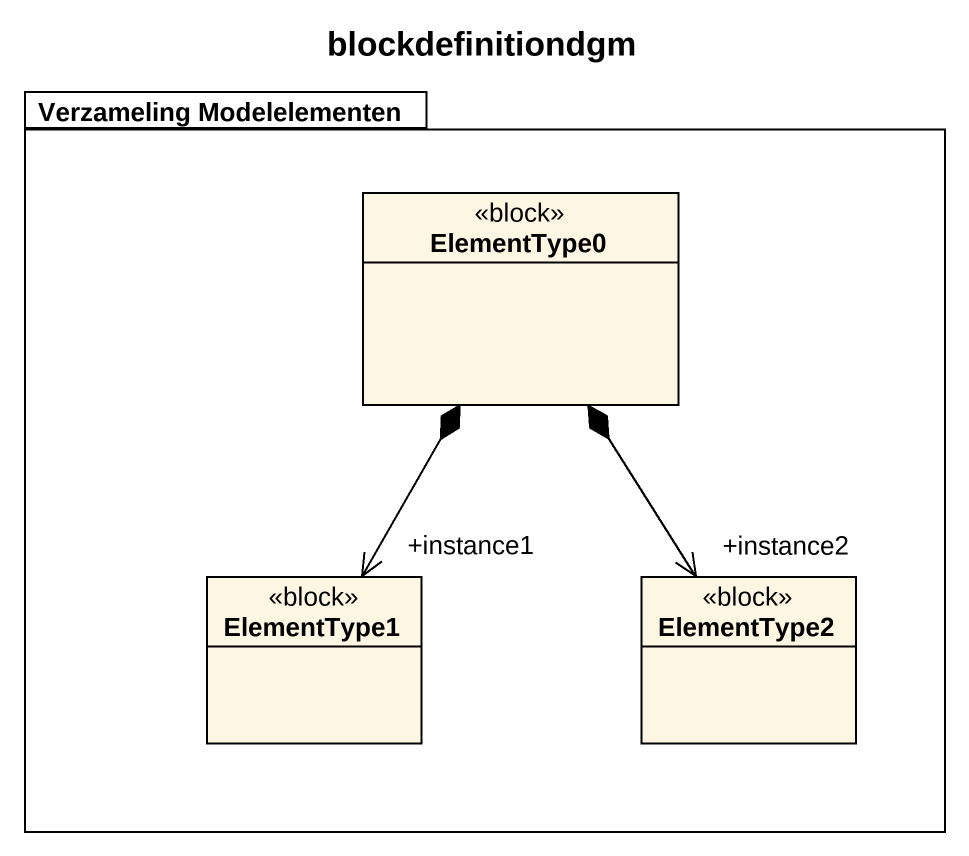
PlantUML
@startuml
title blockdefinitiondgm
hide circle
hide empty members
package "Verzameling Modelelementen" as Verzameling_Modelelementen {
  class ElementType0 <<block>>
  class ElementType1 <<block>>
  class ElementType2 <<block>>
}
ElementType1 "+instance1" <-up-* ElementType0
ElementType2 "+instance2" <-up-* ElementType0
@enduml
